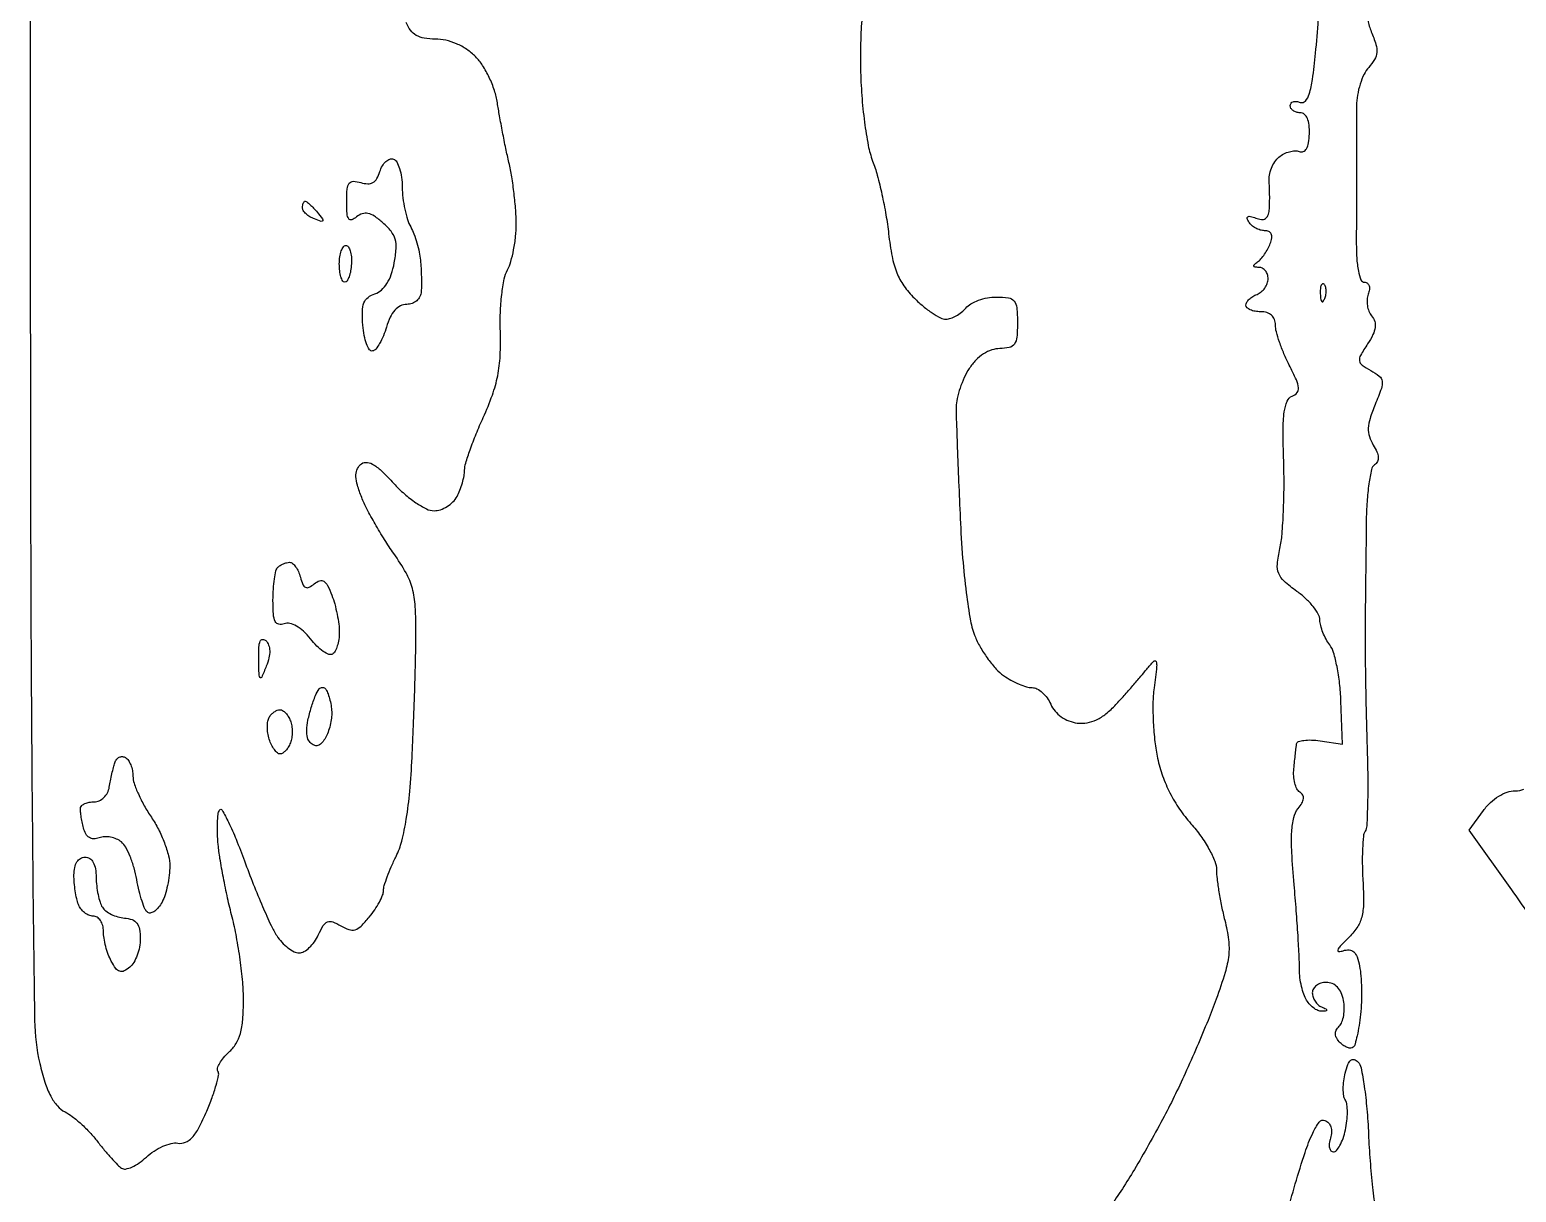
# Model space of a CAD drawing. Extents: x 0 to 102, y 0 to 135.
# Drawn here: x 0 to 17.06, y 54.02 to 67.36 of the extents above; entities that cross this region are included whole.
import ezdxf

# ---------------------------------------------------------------- set-up
doc = ezdxf.new("R2010")
doc.units = 0
doc.header["$MEASUREMENT"] = 0

msp = doc.modelspace()

# ---------------------------------------------------------------- linework, layer by layer
for points in [[(0.003584, 68.041644, 0.000364), (0.009944, 61.841464, 0.001792), (0.028624, 58.341841, 0.001241), (0.055442, 55.990186, 0.053761), (0.11549, 55.4976, 0.019996), (0.175014, 55.281443, 0.042962), (0.241402, 55.122012, 0.057466), (0.317195, 55.010088, 0.099259), (0.405496, 54.94115, -0.048158), (0.488524, 54.888952, -0.02029), (0.589606, 54.804146, -0.019851), (0.691081, 54.704095, -0.024431), (0.777123, 54.60275, 0.009296), (0.856167, 54.503725, 0.010155), (0.936595, 54.410635, 0.009672), (1.008444, 54.333851, 0.048713), (1.053276, 54.295944, 0.200727), (1.100237, 54.286015, 0.057825), (1.172564, 54.308654, 0.048258), (1.255863, 54.355831, 0.035407), (1.338304, 54.422844, -0.043174), (1.426405, 54.492218, -0.041118), (1.526517, 54.54672, -0.043958), (1.623288, 54.579704, -0.100985), (1.699839, 54.582717, 0.138452), (1.786808, 54.592606, 0.112484), (1.863865, 54.646738, 0.064557), (1.940731, 54.757793, 0.017888), (2.031347, 54.94991, 0.01373), (2.093055, 55.105535, 0.019473), (2.138638, 55.247299, 0.015916), (2.16737, 55.364545, 0.192857), (2.159564, 55.409336, -0.220254), (2.155279, 55.444879, -0.053727), (2.180025, 55.500152, -0.045047), (2.225133, 55.563559, -0.031728), (2.286195, 55.626305, 0.073164), (2.365969, 55.723126, 0.067572), (2.417123, 55.841418, 0.049469), (2.444956, 55.999422, 0.018879), (2.4534, 56.222979, 0.022347), (2.44414, 56.430057, 0.011617), (2.415069, 56.687131, 0.011528), (2.372913, 56.950208, 0.017213), (2.322912, 57.177679, -0.00835), (2.270777, 57.396306, -0.006795), (2.222047, 57.63209, -0.006874), (2.183094, 57.850532, -0.017754), (2.162779, 58.009362, -0.014792), (2.154759, 58.138284, -0.018076), (2.155194, 58.259087, -0.016775), (2.162555, 58.359329, -0.109726), (2.178588, 58.406845, -0.573495), (2.20745, 58.406423, -0.014926), (2.281272, 58.266316, -0.017198), (2.368883, 58.070495, -0.009174), (2.464323, 57.822926, 0.006973), (2.565863, 57.556039, 0.007549), (2.672253, 57.299114, 0.00717), (2.769855, 57.081743, 0.035933), (2.834753, 56.965231, 0.040765), (2.893921, 56.889233, 0.042434), (2.963906, 56.824948, 0.046246), (3.033834, 56.780547, 0.118881), (3.091664, 56.7666, 0.131273), (3.147002, 56.781384, 0.05713), (3.208689, 56.826953, 0.051051), (3.266834, 56.893461, 0.047252), (3.312039, 56.972056, -0.028283), (3.369309, 57.080975, -0.161503), (3.418205, 57.122996, -0.193154), (3.477373, 57.123474, -0.043286), (3.569536, 57.077806, 0.055123), (3.662673, 57.034364, 0.156928), (3.733384, 57.033304, 0.120814), (3.802931, 57.074691, 0.026748), (3.89711, 57.177822, 0.02325), (3.959763, 57.261958, 0.025005), (4.012716, 57.349582, 0.025597), (4.050244, 57.428802, 0.098119), (4.0608, 57.482075, -0.073754), (4.069366, 57.53983, -0.014174), (4.103038, 57.640483, -0.014816), (4.149542, 57.756645, -0.013175), (4.204587, 57.874552, 0.054187), (4.269842, 58.050655, 0.021448), (4.322135, 58.303804, 0.01796), (4.362182, 58.622766, 0.010388), (4.388533, 59.0085, 0.002287), (4.404197, 59.373766, 0.001768), (4.418039, 59.771974, 0.001787), (4.428321, 60.143898, 0.004291), (4.432589, 60.41956, 0.015028), (4.425056, 60.744781, 0.053232), (4.391932, 60.950597, 0.061725), (4.318892, 61.128675, 0.025245), (4.179104, 61.35016, -0.013188), (4.072361, 61.510584, -0.01023), (3.964464, 61.690472, -0.010369), (3.870676, 61.862527, -0.024455), (3.809847, 61.995357, -0.02107), (3.760509, 62.135543, -0.064032), (3.74361, 62.234952, -0.097859), (3.755307, 62.310005, -0.109358), (3.794601, 62.371641, -0.195447), (3.857057, 62.398001, -0.132534), (3.932799, 62.378646, -0.063519), (4.033204, 62.303798, -0.015445), (4.177775, 62.155435, 0.027895), (4.300402, 62.035702, 0.030754), (4.431837, 61.934495, 0.032293), (4.553537, 61.863166, 0.116922), (4.640283, 61.8426, 0.081627), (4.714087, 61.85473, 0.057532), (4.790283, 61.890669, 0.056867), (4.857258, 61.943651, 0.074264), (4.903823, 62.006238, 0.029735), (4.937359, 62.078987, 0.022459), (4.965674, 62.162311, 0.022896), (4.985219, 62.243267, 0.047812), (4.9914, 62.307759, -0.074081), (5.003283, 62.387521, -0.010964), (5.054292, 62.542635, -0.012154), (5.123527, 62.724397, -0.010188), (5.205501, 62.913715, 0.021553), (5.309662, 63.170098, 0.036812), (5.371092, 63.392747, 0.036612), (5.399403, 63.622843, 0.02105), (5.401399, 63.902344, -0.018419), (5.401799, 64.115187, -0.019257), (5.417978, 64.324268, -0.019331), (5.445804, 64.503066, -0.076103), (5.483398, 64.607688, 0.055259), (5.521938, 64.702397, 0.022093), (5.554166, 64.838877, 0.02154), (5.576242, 64.990446, 0.025396), (5.5836, 65.135224, 0.018993), (5.577624, 65.292485, 0.010591), (5.559032, 65.483264, 0.010553), (5.532024, 65.675708, 0.016818), (5.499965, 65.838736, -0.005703), (5.464377, 66.000615, -0.003645), (5.426541, 66.189494, -0.003662), (5.392161, 66.375171, -0.006819), (5.367458, 66.526202, 0.043255), (5.333976, 66.666081, 0.03043), (5.273591, 66.816287, 0.03085), (5.197522, 66.953968, 0.054793), (5.116539, 67.054952, 0.047174), (5.015018, 67.138932, 0.046259), (4.89891, 67.203025, 0.047401), (4.775952, 67.243391, 0.055676), (4.654119, 67.257, -0.040115), (4.52679, 67.267232, -0.090196), (4.435776, 67.299456, -0.104792), (4.37035, 67.357889, -0.068011), (4.321807, 67.44735, -0.025926)], [(9.562877, 67.571911, 0.029998), (9.538352, 67.298153, 0.011392), (9.535824, 66.914485, 0.014289), (9.549531, 66.608548, 0.014216), (9.580698, 66.303369, 0.014642), (9.623748, 66.035736, 0.043448), (9.6743, 65.856985, -0.025343), (9.726952, 65.693613, -0.011284), (9.780409, 65.473773, -0.011136), (9.826642, 65.238076, -0.014795), (9.857517, 65.021856, 0.019335), (9.89723, 64.760697, 0.0477), (9.951655, 64.574863, 0.058066), (10.03262, 64.425321, 0.043319), (10.153378, 64.281606, 0.023503), (10.254064, 64.189966, 0.026925), (10.358605, 64.112526, 0.027549), (10.453079, 64.057343, 0.118947), (10.515833, 64.0422, 0.083059), (10.570603, 64.051361, 0.043959), (10.633674, 64.079477, 0.042164), (10.694812, 64.120543, 0.050623), (10.7442, 64.1691, -0.089397), (10.802018, 64.217775, -0.043142), (10.890091, 64.258723, -0.040938), (10.992029, 64.286622, -0.046361), (11.092959, 64.296, -0.035633), (11.232224, 64.286063, -0.187196), (11.297861, 64.249125, -0.151873), (11.329039, 64.172553, -0.021309), (11.3364, 63.9999, -0.021575), (11.329322, 63.835947, -0.128669), (11.300838, 63.755988, -0.188293), (11.24271, 63.716185, -0.057109), (11.13463, 63.7038, 0.081386), (11.040471, 63.688371, 0.062945), (10.946737, 63.643029, 0.057178), (10.859147, 63.570664, 0.046538), (10.783235, 63.475444, 0.036443), (10.725873, 63.372213, 0.026883), (10.677289, 63.250779, 0.027398), (10.643699, 63.130367, 0.053284), (10.632677, 63.031294, 0.009284), (10.634618, 62.894993, 0.000916), (10.645971, 62.567375, 0.001156), (10.661121, 62.176905, 0.000917), (10.679243, 61.755024, 0.008263), (10.707275, 61.298195, 0.01231), (10.748216, 60.899887, 0.013167), (10.797749, 60.579485, 0.05407), (10.853435, 60.39133, 0.033441), (10.916377, 60.265126, 0.025866), (11.000768, 60.136658, 0.026476), (11.092513, 60.024558, 0.055299), (11.177087, 59.950157, 0.027524), (11.262065, 59.897355, 0.02551), (11.354471, 59.852725, 0.026394), (11.440784, 59.821594, 0.073476), (11.504363, 59.8122, -0.122106), (11.560367, 59.798316, -0.060414), (11.620929, 59.756285, -0.054594), (11.676568, 59.694653, -0.053005), (11.718189, 59.62185, 0.072786), (11.767488, 59.542998, 0.062597), (11.839649, 59.476884, 0.061318), (11.927515, 59.429545, 0.064136), (12.022916, 59.405834, 0.07026), (12.136154, 59.408641, 0.070303), (12.24416, 59.442697, 0.059879), (12.35208, 59.511177, 0.033729), (12.465465, 59.617334, 0.004668), (12.559977, 59.720521, 0.003621), (12.66098, 59.834535, 0.003662), (12.75366, 59.942274, 0.00882), (12.82024, 60.0237, -0.021226), (12.899903, 60.116337, -0.552786), (12.926641, 60.111144, -0.121595), (12.93394, 60.053977, -0.003471), (12.903758, 59.807725, 0.028864), (12.891073, 59.629817, 0.015922), (12.895079, 59.411757, 0.015831), (12.913258, 59.190215, 0.024437), (12.944319, 59.000634, 0.033177), (13.002035, 58.798084, 0.032014), (13.08659, 58.602432, 0.031838), (13.195957, 58.418141, 0.031968), (13.327702, 58.249491, -0.027355), (13.439801, 58.108685, -0.028249), (13.534561, 57.95794, -0.029425), (13.601122, 57.818686, -0.097064), (13.6206, 57.719295, 0.030665), (13.626892, 57.616803, 0.010017), (13.648434, 57.466823, 0.00994), (13.679079, 57.300837, 0.011057), (13.715353, 57.142029, -0.028855), (13.758279, 56.917591, -0.05975), (13.760405, 56.739412, -0.047631), (13.719767, 56.541606, -0.012822), (13.617794, 56.237416, -0.009483), (13.523405, 55.992654, -0.004911), (13.396707, 55.690334, -0.00488), (13.260376, 55.382102, -0.007389), (13.13521, 55.1169, -0.00852), (13.001894, 54.856251, -0.005674), (12.840682, 54.561977, -0.005712), (12.677723, 54.279949, -0.011122), (12.540182, 54.0594, -0.007954), (12.39772, 53.849258, -0.004599)], [(15.356902, 67.473389, 0.047943), (15.397276, 67.341417, -0.02348), (15.44952, 67.19638, -0.093281), (15.460125, 67.102742, -0.117674), (15.434924, 67.023391, -0.048481), (15.36725, 66.932247, 0.072725), (15.314517, 66.853551, 0.034739), (15.269736, 66.740027, 0.033513), (15.238669, 66.612673, 0.040595), (15.227482, 66.490256, 0.001053), (15.226496, 66.364999, 0.000823), (15.225935, 66.228994, 0.000832), (15.225832, 66.10237, 0.002033), (15.22629, 66.00915, -0.000951), (15.226904, 65.922497, -0.000558), (15.227325, 65.8188, -0.000558), (15.227515, 65.715103, -0.000951), (15.227412, 65.62845, -0.000042), (15.227082, 65.524505, -0.00001), (15.226514, 65.351121, -0.00001), (15.225853, 65.151848, -0.00001), (15.225181, 64.95165, 0.014422), (15.230432, 64.745453, 0.034277), (15.249217, 64.59329, 0.04641), (15.278499, 64.493013, 0.307674), (15.31942, 64.4652, -0.164492), (15.352049, 64.454167, -0.155065), (15.372238, 64.425342, -0.109078), (15.376063, 64.380984, -0.058849), (15.362492, 64.327577, 0.074958), (15.349093, 64.266737, 0.055726), (15.352137, 64.197917, 0.056033), (15.370225, 64.131912, 0.078483), (15.4014, 64.079439, -0.098404), (15.435982, 64.015615, -0.111525), (15.441415, 63.946315, -0.07971), (15.415614, 63.863776, -0.029504), (15.3548, 63.757821, 0.015943), (15.274347, 63.626054, 0.160268), (15.261814, 63.563728, 0.212429), (15.290794, 63.515166, 0.030694), (15.391352, 63.45313, -0.045342), (15.488894, 63.388941, -0.19498), (15.522337, 63.329577, -0.118773), (15.513188, 63.245621, -0.012701), (15.441711, 63.061542, 0.021183), (15.382806, 62.901869, 0.066546), (15.362596, 62.789639, 0.089091), (15.375197, 62.695058, 0.061221), (15.420649, 62.596589, -0.034346), (15.462428, 62.517515, -0.089271), (15.477638, 62.455185, -0.132209), (15.467698, 62.406556, -0.127917), (15.434625, 62.368769, 0.19313), (15.399188, 62.316056, 0.016323), (15.3697, 62.151821, 0.019792), (15.348023, 61.946988, 0.013975), (15.339251, 61.7157, -0.000182), (15.336498, 61.449044, -0.000113), (15.33308, 61.135926, -0.000113), (15.329566, 60.826823, -0.000205), (15.326526, 60.5736, 0.005046), (15.325894, 60.301338, 0.001956), (15.330299, 59.924295, 0.001936), (15.338252, 59.515783, 0.002396), (15.348954, 59.1354, -0.005749), (15.356379, 58.788905, -0.008358), (15.354303, 58.483187, -0.004755), (15.345841, 58.226977, -0.128118), (15.326081, 58.1625, 0.115248), (15.306973, 58.105362, 0.011915), (15.29706, 57.962797, 0.014322), (15.294132, 57.790102, 0.010984), (15.300484, 57.60146, -0.014941), (15.307338, 57.335351, -0.061695), (15.286927, 57.175961, -0.087486), (15.232411, 57.055547, -0.050248), (15.129457, 56.933333, 0.010476), (15.04185, 56.84469, 0.097149), (15.013142, 56.799392, 0.534882), (15.024902, 56.782606, 0.078844), (15.074288, 56.791595, -0.096906), (15.143512, 56.801645, -0.178996), (15.195122, 56.779626, -0.120522), (15.233311, 56.720488, -0.033908), (15.262368, 56.613722, -0.03069), (15.277523, 56.503444, -0.013732), (15.284514, 56.357124, -0.013535), (15.283458, 56.201524, -0.017886), (15.273597, 56.060118, -0.012366), (15.2568, 55.931754, -0.016206), (15.234784, 55.815559, -0.01375), (15.210928, 55.721017, -0.128382), (15.189858, 55.685058, -0.193541), (15.163468, 55.673806, -0.087389), (15.125648, 55.679663, -0.067237), (15.082414, 55.701204, -0.047254), (15.04047, 55.73589, -0.057002), (15.000218, 55.786539, -0.125327), (14.985312, 55.833348, -0.137318), (14.995175, 55.878732, -0.074756), (15.029316, 55.924956, 0.108198), (15.060633, 55.973832, 0.047312), (15.080509, 56.048629, 0.043832), (15.087239, 56.135223, 0.04474), (15.078673, 56.221056, 0.055633), (15.051465, 56.309003, 0.088732), (15.007917, 56.374298, 0.102813), (14.949733, 56.414164, 0.099274), (14.879738, 56.4282, 0.073599), (14.818854, 56.419189, 0.087983), (14.767205, 56.392994, 0.100586), (14.732679, 56.354055, 0.131986), (14.7204, 56.30835, 0.080074), (14.728299, 56.259344, 0.064399), (14.751464, 56.211171, 0.065245), (14.785719, 56.171089, 0.087674), (14.82615, 56.145829, -0.011535), (14.877996, 56.123504, -0.276998), (14.886577, 56.110981, -0.394284), (14.878556, 56.10128, -0.015968), (14.829127, 56.096479, -0.123691), (14.78395, 56.104757, -0.058916), (14.733081, 56.135601, -0.05314), (14.684662, 56.182451, -0.051115), (14.646483, 56.239038, -0.047207), (14.616192, 56.311277, -0.024359), (14.591545, 56.406217, -0.023981), (14.575532, 56.507145, -0.033304), (14.571616, 56.598588, 0.01871), (14.569931, 56.722097, 0.002946), (14.556098, 56.964752, 0.003269), (14.536228, 57.250702, 0.00285), (14.511766, 57.549771, -0.007764), (14.485146, 57.919955, -0.027023), (14.484613, 58.159635, -0.042468), (14.506848, 58.321278, -0.118334), (14.557067, 58.423369, 0.039161), (14.601571, 58.486446, 0.108405), (14.618573, 58.537719, 0.159676), (14.609609, 58.579273, 0.120228), (14.576913, 58.613098, -0.13807), (14.543753, 58.649904, -0.052065), (14.51945, 58.715484, -0.046522), (14.506557, 58.796463, -0.041578), (14.508106, 58.8816, -0.001418), (14.51713, 58.96793, -0.001509), (14.526462, 59.052431, -0.001434), (14.534921, 59.125096, -0.006996), (14.540403, 59.166152, -0.278589), (14.561605, 59.191833, -0.051752), (14.623736, 59.206634, -0.042262), (14.709388, 59.210573, -0.026811), (14.808927, 59.201378), (15.066653, 59.163552), (15.048737, 59.660038, 0.019164), (15.033778, 59.860751, 0.021106), (15.003706, 60.053302, 0.021073), (14.964403, 60.214421, 0.092325), (14.920601, 60.301613, -0.03928), (14.878204, 60.367591, -0.029572), (14.841968, 60.445878, -0.030233), (14.816591, 60.524044, -0.058709), (14.807691, 60.588989, 0.126348), (14.789028, 60.656352, 0.038874), (14.729077, 60.744106, 0.036114), (14.643988, 60.83558, 0.032656), (14.543848, 60.917235, -0.025472), (14.396281, 61.034076, -0.118788), (14.334247, 61.12214, -0.121127), (14.31976, 61.227898, -0.026949), (14.348839, 61.409446, 0.03325), (14.372897, 61.572784, 0.009287), (14.388702, 61.83077, 0.009327), (14.395729, 62.123996, 0.009678), (14.391659, 62.413683, -0.007465), (14.385073, 62.770099, -0.033906), (14.398396, 62.977212, -0.064191), (14.431229, 63.100519, -0.206865), (14.49058, 63.158576, 0.131775), (14.544934, 63.198077, 0.197389), (14.561527, 63.253574, 0.081436), (14.537452, 63.343444, 0.011807), (14.455113, 63.514831, -0.017686), (14.394744, 63.644367, -0.017724), (14.343728, 63.777754, -0.017856), (14.307595, 63.897028, -0.064701), (14.2974, 63.975488, 0.091488), (14.285757, 64.038585, 0.119619), (14.2526, 64.086736, 0.111303), (14.198944, 64.116605, 0.071687), (14.1282, 64.1268, -0.042713), (14.063424, 64.132344, -0.06238), (14.008703, 64.148992, -0.081888), (13.971624, 64.173463, -0.208972), (13.959, 64.202349, -0.13875), (13.96819, 64.234827, -0.061199), (13.996277, 64.27001, -0.053891), (14.037357, 64.302365, -0.048303), (14.0859, 64.326594, 0.081035), (14.134411, 64.354895, 0.065663), (14.175523, 64.399042, 0.06652), (14.203318, 64.451678, 0.088478), (14.2128, 64.504845, 0.080004), (14.204815, 64.55443, 0.090337), (14.181736, 64.596724, 0.099398), (14.147386, 64.625244, 0.121227), (14.10705, 64.635695, -0.036288), (14.063708, 64.639379, -0.30431), (14.050024, 64.65208, -0.275212), (14.055939, 64.670848, -0.032002), (14.092071, 64.699145, 0.062485), (14.130778, 64.733454, 0.02892), (14.172224, 64.786532, 0.028095), (14.209888, 64.84811, 0.034842), (14.237466, 64.90935, 0.051533), (14.253908, 64.973614, 0.140694), (14.24779, 65.01968, 0.187952), (14.220189, 65.047405, 0.104392), (14.172838, 65.0574, -0.072634), (14.122687, 65.064724, -0.052981), (14.070647, 65.086474, -0.053237), (14.024634, 65.118506, -0.075825), (13.992415, 65.156377, -0.059284), (13.973444, 65.197185, -0.357523), (13.981298, 65.217432, -0.196415), (14.010895, 65.221187, -0.026179), (14.072022, 65.201332, 0.065312), (14.135422, 65.186087, 0.161691), (14.181537, 65.196161, 0.167065), (14.211514, 65.231461, 0.070797), (14.225957, 65.292705, 0.015765), (14.229982, 65.361157, 0.007876), (14.230975, 65.447922, 0.00781), (14.229182, 65.537857, 0.011415), (14.224561, 65.616932, -0.065794), (14.22839, 65.69316, -0.048933), (14.251653, 65.774247, -0.049642), (14.289599, 65.847785, -0.07577), (14.337226, 65.901347, -0.054696), (14.393817, 65.938702, -0.051079), (14.458455, 65.963928, -0.054818), (14.521087, 65.974067, -0.104332), (14.571273, 65.966126, 0.188614), (14.61708, 65.966492, 0.168922), (14.653104, 65.997802, 0.090303), (14.676884, 66.064929, 0.030828), (14.687108, 66.168161, 0.035877), (14.683565, 66.270403, 0.076233), (14.663373, 66.346755, 0.114933), (14.628404, 66.393764, 0.177418), (14.581358, 66.411, -0.069694), (14.537498, 66.417143, -0.085653), (14.50031, 66.435071, -0.100071), (14.475446, 66.461696, -0.138816), (14.4666, 66.492945, -0.165595), (14.475971, 66.520464, -0.151011), (14.50053, 66.537798, -0.108654), (14.537903, 66.541488, -0.062167), (14.582108, 66.530565, 0.314619), (14.640354, 66.545018, 0.104405), (14.685683, 66.626076, 0.042267), (14.722597, 66.793233, 0.008662), (14.757489, 67.093865, 0.008437), (14.788967, 67.47997, 0.069544)], [(17.200985, 57.213343, 0.009724), (17.009412, 57.492488), (16.520454, 58.176075), (16.684983, 58.401938, -0.046349), (16.765725, 58.49359, -0.050819), (16.859682, 58.565673, -0.055245), (16.957842, 58.612184, -0.08322), (17.051012, 58.6278, 0.089194), (17.148567, 58.645342, 0.031056)], [(14.428825, 53.756851, -0.0112), (14.524921, 54.114181, -0.008076), (14.637423, 54.476249, -0.029755), (14.725594, 54.698997, -0.049319), (14.800457, 54.825328, -0.337974), (14.865493, 54.844412, -0.120488), (14.90749, 54.815295, -0.106037), (14.933734, 54.768756, -0.090082), (14.941112, 54.708821, -0.062619), (14.92872, 54.641581, 0.046522), (14.915444, 54.5806, 0.081715), (14.91759, 54.52916, 0.124843), (14.934105, 54.495246, 0.220795), (14.961777, 54.4824, 0.221068), (14.997679, 54.499089, 0.049143), (15.037046, 54.556347, 0.042211), (15.073365, 54.637732, 0.029799), (15.100647, 54.734136, 0.026387), (15.117646, 54.837219, 0.028583), (15.123089, 54.938794, 0.029734), (15.11761, 55.025556, 0.108183), (15.099404, 55.077344, -0.103857), (15.081338, 55.127363, -0.033644), (15.075618, 55.206257, -0.031882), (15.080958, 55.297218, -0.030892), (15.097819, 55.387745, -0.026433), (15.128046, 55.485893, -0.124249), (15.161048, 55.534252, -0.259008), (15.198957, 55.542643, -0.124733), (15.243075, 55.516365, -0.149435), (15.280108, 55.446722, -0.011502), (15.316178, 55.235387, -0.014957), (15.346382, 54.976465, -0.010833), (15.365117, 54.686662, 0.008552), (15.383456, 54.381326, 0.008429), (15.412292, 54.075317, 0.008334), (15.446527, 53.808215, 0.031713)]]:
    msp.add_lwpolyline(points, format="xyb")
for points in [[(4.173729, 65.879019, -0.188562), (4.211901, 65.846728, -0.047824), (4.244135, 65.770559, -0.041992), (4.266728, 65.669922, -0.031901), (4.274991, 65.557112, 0.027702), (4.282947, 65.434361, 0.022289), (4.304635, 65.30386, 0.022823), (4.335646, 65.18484, 0.052193), (4.372128, 65.0997, -0.03548), (4.409639, 65.019645, -0.020029), (4.444112, 64.918074, -0.019913), (4.470817, 64.812311, -0.030687), (4.484552, 64.719, -0.008672), (4.490754, 64.627192, -0.00654), (4.494497, 64.526138, -0.006616), (4.495517, 64.431048, -0.015165), (4.493164, 64.35945, -0.09816), (4.477837, 64.301568, -0.097536), (4.441569, 64.253761, -0.094895), (4.388928, 64.222342, -0.087443), (4.326838, 64.2114, 0.11786), (4.254544, 64.194119, 0.093247), (4.190621, 64.144994, 0.072417), (4.136722, 64.063622, 0.039356), (4.094188, 63.951227, -0.026501), (4.05901, 63.850529, -0.034695), (4.015882, 63.763139, -0.037176), (3.971421, 63.698445, -0.18234), (3.9339, 63.676277, -0.30112), (3.899562, 63.691285, -0.054032), (3.866564, 63.756922, -0.042685), (3.839488, 63.853794, -0.026036), (3.823471, 63.971564, -0.023251), (3.817596, 64.131944, -0.089428), (3.836195, 64.229569, -0.136942), (3.882497, 64.291909, -0.08834), (3.962647, 64.333999, 0.10631), (4.036225, 64.376044, 0.069884), (4.099317, 64.450908, 0.057426), (4.14937, 64.555588, 0.036476), (4.183934, 64.686381, 0.028766), (4.20486, 64.84906, 0.086735), (4.193445, 64.959902, 0.099725), (4.14644, 65.051427, 0.045807), (4.05319, 65.1486, 0.0292), (3.956111, 65.223334, 0.094632), (3.881834, 65.255527, 0.136588), (3.81697, 65.252202, 0.092768), (3.751982, 65.216045, -0.080815), (3.695023, 65.182561, -0.354611), (3.660472, 65.193682, -0.131144), (3.64175, 65.250739, -0.014065), (3.6378, 65.391142, -0.019219), (3.643418, 65.537244, -0.14159), (3.667637, 65.601945, -0.248436), (3.715055, 65.624518, -0.066251), (3.800177, 65.609466, 0.067505), (3.878548, 65.595809, 0.140909), (3.938175, 65.610543, 0.131172), (3.983604, 65.655763, 0.054937), (4.018856, 65.735322, -0.054105), (4.047692, 65.800694, -0.074958), (4.087575, 65.850707, -0.095793), (4.131805, 65.878252, -0.175613)], [(3.162141, 65.3958, -0.172995), (3.179952, 65.389447, -0.015689), (3.216109, 65.357954, -0.018888), (3.257723, 65.316313, -0.013646), (3.301007, 65.266963, -0.008807), (3.359238, 65.194231, -0.27071), (3.362105, 65.172084, -0.389672), (3.345229, 65.164392, -0.012731), (3.269066, 65.191415, -0.0442), (3.215937, 65.217391, -0.05126), (3.170992, 65.251242, -0.058677), (3.140136, 65.28746, -0.148172), (3.1302, 65.320251, -0.040372), (3.132539, 65.349178, -0.05972), (3.139583, 65.373608, -0.078541), (3.14992, 65.390215, -0.217663)], [(3.62885, 64.8882, -0.25376), (3.65697, 64.872947, -0.071423), (3.678695, 64.826089, -0.0534), (3.69147, 64.75776, -0.033957), (3.6923, 64.67676, -0.028267), (3.683012, 64.595752, -0.043234), (3.665045, 64.527413, -0.052544), (3.641927, 64.47937, -0.259705), (3.61665, 64.46526, -0.270848), (3.592209, 64.479517, -0.055606), (3.571838, 64.527346, -0.044518), (3.557807, 64.595668, -0.028403), (3.5532, 64.6767, -0.033994), (3.558714, 64.757712, -0.051942), (3.575422, 64.826072, -0.067521), (3.599823, 64.873132, -0.244085)], [(14.856113, 64.442288, 0.296942), (14.837597, 64.446197, 0.208169), (14.821976, 64.430754, 0.077125), (14.812609, 64.390147, 0.028489), (14.811679, 64.33125, 0.018894), (14.816674, 64.268111, 0.168741), (14.82863, 64.243428, 0.470617), (14.844048, 64.244887, 0.054073), (14.862791, 64.280137, 0.051402), (14.875992, 64.326403, 0.05415), (14.879158, 64.373572, 0.060344), (14.872461, 64.414629, 0.126455)], [(2.98302, 61.2504, -0.177054), (3.016294, 61.238236, -0.061508), (3.051539, 61.200174, -0.051767), (3.083263, 61.144854, -0.040387), (3.106153, 61.079417, 0.033994), (3.133775, 60.9971, 0.186724), (3.165496, 60.963785, 0.233902), (3.206534, 60.964558, 0.053638), (3.266031, 61.004012, -0.085789), (3.327166, 61.039143, -0.235809), (3.375224, 61.033701, -0.134541), (3.418365, 60.985243, -0.024159), (3.467198, 60.873388, -0.024398), (3.500146, 60.772113, -0.016774), (3.527937, 60.654588, -0.016945), (3.547092, 60.539393, -0.032733), (3.5532, 60.446185, -0.035631), (3.547458, 60.365719, -0.04011), (3.530339, 60.2901, -0.043984), (3.505322, 60.229367, -0.135464), (3.475374, 60.197087, -0.23916), (3.433596, 60.193566, -0.054469), (3.369136, 60.228301, -0.044923), (3.29553, 60.289407, -0.030415), (3.222999, 60.370892, 0.037072), (3.142584, 60.458851, 0.059554), (3.06099, 60.519232, 0.076041), (2.984777, 60.548472, 0.146268), (2.920125, 60.543553, -0.14425), (2.858469, 60.538617, -0.235174), (2.81815, 60.570468, -0.094462), (2.796987, 60.652704, -0.015882), (2.7918, 60.815955, -0.016202), (2.795926, 60.943248, -0.020827), (2.808368, 61.059684, -0.019171), (2.826196, 61.154204, -0.141082), (2.8482, 61.194, -0.058411), (2.875533, 61.215597, -0.038972), (2.911068, 61.233832, -0.039057), (2.948868, 61.246281, -0.060088)], [(2.709779, 60.351061, -0.109861), (2.742265, 60.299992, -0.082521), (2.754424, 60.234306, -0.064618), (2.745492, 60.153941, -0.035142), (2.715141, 60.059191, -0.006239), (2.662112, 59.93118, -0.530497), (2.644613, 59.927812, -0.191412), (2.632463, 59.955985, -0.002632), (2.627962, 60.14637, -0.016348), (2.62982, 60.276075, -0.083503), (2.645051, 60.346281, -0.298972), (2.6729, 60.365725, -0.206327)], [(3.39755, 59.793172, -0.05418), (3.423826, 59.739767, -0.026695), (3.445899, 59.667285, -0.026127), (3.460995, 59.588786, -0.03445), (3.466009, 59.5161, -0.039218), (3.460195, 59.442094, -0.026757), (3.442573, 59.359533, -0.027035), (3.416819, 59.281255, -0.048004), (3.386227, 59.220707, -0.054212), (3.345621, 59.169672, -0.139085), (3.304908, 59.146686, -0.168339), (3.263376, 59.150683, -0.089207), (3.220408, 59.180552, -0.138806), (3.188259, 59.238087, -0.065536), (3.179455, 59.323421, -0.046696), (3.193352, 59.437336, -0.020769), (3.231731, 59.583817, -0.01738), (3.279321, 59.721612, -0.075788), (3.321974, 59.796352, -0.239226), (3.36088, 59.814256, -0.246566)], [(2.872342, 59.5584, -0.145885), (2.902894, 59.549292, -0.059321), (2.936476, 59.521123, -0.051902), (2.967741, 59.480049, -0.045158), (2.991594, 59.4315, -0.055611), (3.006694, 59.373641, -0.036064), (3.011681, 59.3046, -0.036064), (3.006694, 59.235559, -0.055611), (2.991594, 59.1777, -0.044711), (2.967795, 59.12915, -0.051604), (2.936684, 59.088077, -0.059025), (2.903328, 59.059895, -0.146945), (2.87305, 59.0508, -0.183446), (2.842501, 59.062399, -0.053342), (2.808015, 59.10028, -0.045879), (2.775339, 59.154765, -0.035314), (2.74974, 59.219243, -0.038732), (2.73318, 59.290001, -0.03744), (2.727479, 59.363279, -0.039869), (2.732502, 59.428465, -0.09957), (2.749032, 59.473043, -0.05395), (2.774444, 59.505694, -0.049076), (2.807015, 59.533326, -0.052279), (2.841477, 59.552199, -0.099466)], [(1.099202, 59.008869, -0.108949), (1.131872, 58.977151, -0.050746), (1.159373, 58.924549, -0.046912), (1.178087, 58.861045, -0.048241), (1.1844, 58.795764, 0.082839), (1.19811, 58.71358, 0.022648), (1.246528, 58.590895, 0.02225), (1.314947, 58.454747, 0.021521), (1.3959, 58.323651, -0.032042), (1.476861, 58.186158, -0.026638), (1.545272, 58.03082, -0.027458), (1.592603, 57.881352, -0.063026), (1.6074, 57.764433, -0.030342), (1.600905, 57.657495, -0.022573), (1.581302, 57.540831, -0.022986), (1.552663, 57.432113, -0.046999), (1.518555, 57.350869, -0.043694), (1.479189, 57.290616, -0.065883), (1.434367, 57.246878, -0.088947), (1.391324, 57.225329, -0.213221), (1.356717, 57.229974, -0.151641), (1.325101, 57.266296, -0.021477), (1.288634, 57.359679, -0.022847), (1.254337, 57.477325, -0.017655), (1.227448, 57.608173, 0.026962), (1.19713, 57.742941, 0.027667), (1.152686, 57.872478, 0.028764), (1.101675, 57.979897, 0.094584), (1.051964, 58.040194, 0.072531), (0.996289, 58.07417, 0.055439), (0.927879, 58.094759, 0.056178), (0.857728, 58.099631, 0.081054), (0.796948, 58.087016, -0.088417), (0.734915, 58.075083, -0.146916), (0.684114, 58.089586, -0.127817), (0.644984, 58.131867, -0.059238), (0.617436, 58.202036, -0.013791), (0.601453, 58.270854, -0.014429), (0.589559, 58.339422, -0.014221), (0.582699, 58.399084, -0.059918), (0.58391, 58.435035, -0.186396), (0.598428, 58.460279, -0.0702), (0.633981, 58.481597, -0.057063), (0.683448, 58.496142, -0.042759), (0.740066, 58.501052, 0.109358), (0.797911, 58.51392, 0.084438), (0.851188, 58.550778, 0.079527), (0.891874, 58.605608, 0.080156), (0.913274, 58.670252, -0.009179), (0.926387, 58.743108, -0.007022), (0.943302, 58.822281, -0.007106), (0.96124, 58.895984, -0.016618), (0.977256, 58.950412, -0.085518), (0.997754, 58.988839, -0.116304), (1.028237, 59.013418, -0.129725), (1.063878, 59.020235, -0.121736)], [(0.6345, 57.8664, -0.146677), (0.688249, 57.850286, -0.12175), (0.728931, 57.806259, -0.084983), (0.754195, 57.733468, -0.039757), (0.762695, 57.63375, 0.026155), (0.768323, 57.53661, 0.023588), (0.784104, 57.437132, 0.024302), (0.806815, 57.349324, 0.06599), (0.833758, 57.291112, 0.090949), (0.873692, 57.247958, 0.046793), (0.936709, 57.209389, 0.044405), (1.011187, 57.180764, 0.050796), (1.086262, 57.167359, -0.068321), (1.173825, 57.148547, -0.143571), (1.229415, 57.10774, -0.121561), (1.259715, 57.038108, -0.042149), (1.269, 56.928156, -0.047617), (1.260058, 56.834476, -0.041329), (1.233456, 56.739441, -0.043424), (1.194402, 56.656986, -0.087457), (1.148, 56.602296, -0.057308), (1.082641, 56.55964, -0.196919), (1.033116, 56.555925, -0.158368), (0.988159, 56.588574, -0.034304), (0.9365, 56.670976, -0.035318), (0.901826, 56.748457, -0.023213), (0.872584, 56.841739, -0.023369), (0.852502, 56.935676, -0.040996), (0.846, 57.014838, 0.065635), (0.837192, 57.081647, 0.082973), (0.811382, 57.138264, 0.099129), (0.773093, 57.176133, 0.146605), (0.728151, 57.1896, -0.100912), (0.679262, 57.199568, -0.066819), (0.629836, 57.228909, -0.063449), (0.587386, 57.27226, -0.070559), (0.558951, 57.323419, -0.037334), (0.539218, 57.389122, -0.016637), (0.522684, 57.478025, -0.016361), (0.511355, 57.573692, -0.021293), (0.5076, 57.661819, -0.050229), (0.516105, 57.746267, -0.088848), (0.541869, 57.811153, -0.116487), (0.582551, 57.851694, -0.138814)]]:
    msp.add_lwpolyline(points, format="xyb", close=True)

doc.saveas('drawing.dxf')
